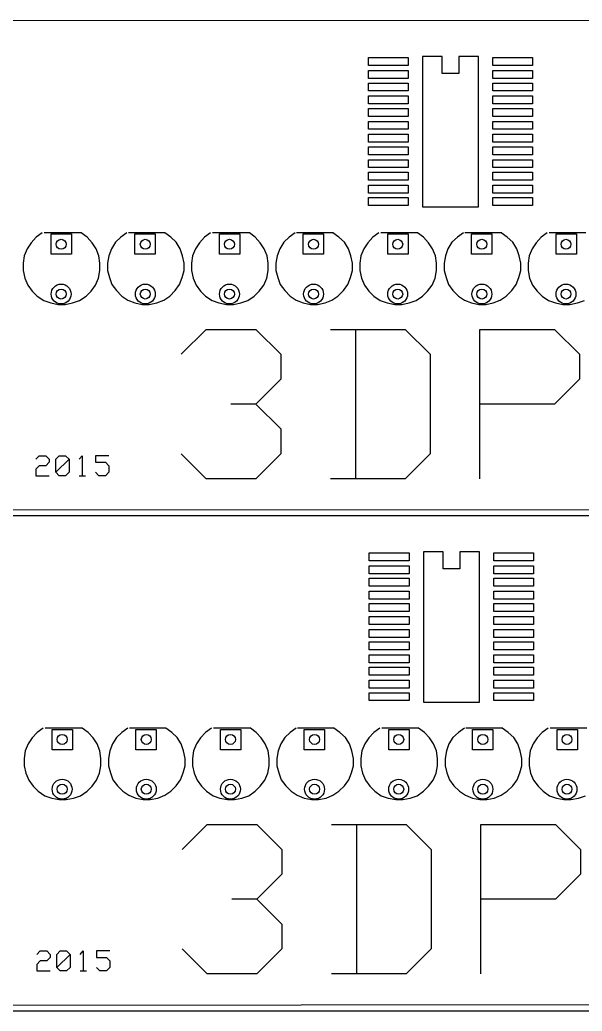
# Model space of a CAD drawing. Extents: x 0 to 7, y 0 to 3.
# Drawn here: x 4.791 to 5.921, y 0 to 1.992 of the extents above; entities that cross this region are included whole.
import ezdxf

# ---------------------------------------------------------------- set-up
doc = ezdxf.new("R2010")
doc.units = 0
doc.layers.get('0').update_dxf_attribs({"linetype": 'CONTINUOUS'})

msp = doc.modelspace()

# ---------------------------------------------------------------- linework, layer by layer
at = {"color": 7}
for p, q in [((6.994, 1.99), (0.003, 1.992)), ((5.491, 1.916), (5.571, 1.916)), ((5.491, 1.9), (5.491, 1.916)), ((5.571, 1.916), (5.571, 1.9)), ((5.639, 1.918), (5.6, 1.918)), ((5.6, 1.918), (5.6, 1.616)), ((5.639, 1.884), (5.639, 1.918)), ((5.712, 1.918), (5.673, 1.918)), ((5.673, 1.918), (5.673, 1.884)), ((5.712, 1.616), (5.712, 1.918)), ((5.741, 1.916), (5.821, 1.916)), ((5.741, 1.9), (5.741, 1.916)), ((5.821, 1.916), (5.821, 1.9)), ((5.571, 1.9), (5.491, 1.9)), ((5.821, 1.9), (5.741, 1.9)), ((5.491, 1.89), (5.571, 1.89)), ((5.491, 1.874), (5.491, 1.89)), ((5.571, 1.874), (5.491, 1.874)), ((5.571, 1.89), (5.571, 1.874)), ((5.673, 1.884), (5.639, 1.884)), ((5.741, 1.89), (5.821, 1.89)), ((5.741, 1.874), (5.741, 1.89)), ((5.821, 1.874), (5.741, 1.874)), ((5.821, 1.89), (5.821, 1.874)), ((5.491, 1.865), (5.571, 1.865)), ((5.491, 1.849), (5.491, 1.865)), ((5.571, 1.865), (5.571, 1.849)), ((5.741, 1.865), (5.821, 1.865)), ((5.741, 1.849), (5.741, 1.865)), ((5.821, 1.865), (5.821, 1.849)), ((5.571, 1.849), (5.491, 1.849)), ((5.491, 1.839), (5.571, 1.839)), ((5.491, 1.823), (5.491, 1.839)), ((5.571, 1.839), (5.571, 1.823)), ((5.821, 1.849), (5.741, 1.849)), ((5.741, 1.839), (5.821, 1.839)), ((5.741, 1.823), (5.741, 1.839)), ((5.821, 1.839), (5.821, 1.823)), ((5.571, 1.823), (5.491, 1.823)), ((5.491, 1.814), (5.571, 1.814)), ((5.491, 1.798), (5.491, 1.814)), ((5.571, 1.814), (5.571, 1.798)), ((5.821, 1.823), (5.741, 1.823)), ((5.741, 1.814), (5.821, 1.814)), ((5.741, 1.798), (5.741, 1.814)), ((5.821, 1.814), (5.821, 1.798)), ((5.571, 1.798), (5.491, 1.798)), ((5.821, 1.798), (5.741, 1.798)), ((5.491, 1.788), (5.571, 1.788)), ((5.491, 1.772), (5.491, 1.788)), ((5.571, 1.788), (5.571, 1.772)), ((5.741, 1.788), (5.821, 1.788)), ((5.741, 1.772), (5.741, 1.788)), ((5.821, 1.788), (5.821, 1.772)), ((5.571, 1.772), (5.491, 1.772)), ((5.491, 1.762), (5.571, 1.762)), ((5.491, 1.746), (5.491, 1.762)), ((5.571, 1.762), (5.571, 1.746)), ((5.821, 1.772), (5.741, 1.772)), ((5.741, 1.762), (5.821, 1.762)), ((5.741, 1.746), (5.741, 1.762)), ((5.821, 1.762), (5.821, 1.746)), ((5.571, 1.746), (5.491, 1.746)), ((5.491, 1.737), (5.571, 1.737)), ((5.491, 1.721), (5.491, 1.737)), ((5.571, 1.737), (5.571, 1.721)), ((5.821, 1.746), (5.741, 1.746)), ((5.741, 1.737), (5.821, 1.737)), ((5.741, 1.721), (5.741, 1.737)), ((5.821, 1.737), (5.821, 1.721)), ((5.571, 1.721), (5.491, 1.721)), ((5.821, 1.721), (5.741, 1.721)), ((5.491, 1.711), (5.571, 1.711)), ((5.491, 1.695), (5.491, 1.711)), ((5.571, 1.695), (5.491, 1.695)), ((5.571, 1.711), (5.571, 1.695)), ((5.741, 1.711), (5.821, 1.711)), ((5.741, 1.695), (5.741, 1.711)), ((5.821, 1.695), (5.741, 1.695)), ((5.821, 1.711), (5.821, 1.695)), ((5.491, 1.686), (5.571, 1.686)), ((5.491, 1.67), (5.491, 1.686)), ((5.571, 1.686), (5.571, 1.67)), ((5.741, 1.686), (5.821, 1.686)), ((5.741, 1.67), (5.741, 1.686)), ((5.821, 1.686), (5.821, 1.67)), ((5.571, 1.67), (5.491, 1.67)), ((5.491, 1.66), (5.571, 1.66)), ((5.491, 1.644), (5.491, 1.66)), ((5.571, 1.66), (5.571, 1.644)), ((5.821, 1.67), (5.741, 1.67)), ((5.741, 1.66), (5.821, 1.66)), ((5.741, 1.644), (5.741, 1.66)), ((5.821, 1.66), (5.821, 1.644)), ((5.571, 1.644), (5.491, 1.644)), ((5.491, 1.635), (5.571, 1.635)), ((5.491, 1.619), (5.491, 1.635)), ((5.571, 1.635), (5.571, 1.619)), ((5.821, 1.644), (5.741, 1.644)), ((5.741, 1.635), (5.821, 1.635)), ((5.741, 1.619), (5.741, 1.635)), ((5.821, 1.635), (5.821, 1.619)), ((5.571, 1.619), (5.491, 1.619)), ((5.6, 1.616), (5.712, 1.616)), ((5.821, 1.619), (5.741, 1.619)), ((4.824, 1.555), (4.814, 1.544)), ((4.836, 1.564), (4.824, 1.555)), ((4.914, 1.564), (4.84, 1.564)), ((4.854, 1.562), (4.895, 1.562)), ((4.854, 1.521), (4.854, 1.562)), ((4.895, 1.562), (4.895, 1.521)), ((4.926, 1.555), (4.914, 1.564)), ((4.936, 1.544), (4.926, 1.555)), ((4.994, 1.555), (4.983, 1.545)), ((5.006, 1.564), (4.994, 1.555)), ((5.083, 1.564), (5.009, 1.564)), ((5.022, 1.562), (5.063, 1.562)), ((5.022, 1.521), (5.022, 1.562)), ((5.063, 1.562), (5.063, 1.521)), ((5.094, 1.555), (5.082, 1.564)), ((5.105, 1.545), (5.094, 1.555)), ((5.162, 1.555), (5.152, 1.544)), ((5.174, 1.564), (5.162, 1.555)), ((5.252, 1.564), (5.178, 1.564)), ((5.192, 1.562), (5.233, 1.562)), ((5.192, 1.521), (5.192, 1.562)), ((5.233, 1.562), (5.233, 1.521)), ((5.264, 1.555), (5.252, 1.564)), ((5.274, 1.544), (5.264, 1.555)), ((5.332, 1.555), (5.321, 1.545)), ((5.344, 1.564), (5.332, 1.555)), ((5.421, 1.564), (5.347, 1.564)), ((5.36, 1.562), (5.401, 1.562)), ((5.36, 1.521), (5.36, 1.562)), ((5.401, 1.562), (5.401, 1.521)), ((5.432, 1.555), (5.42, 1.564)), ((5.443, 1.545), (5.432, 1.555)), ((5.5, 1.555), (5.49, 1.544)), ((5.512, 1.564), (5.5, 1.555)), ((5.59, 1.564), (5.516, 1.564)), ((5.53, 1.562), (5.571, 1.562)), ((5.53, 1.521), (5.53, 1.562)), ((5.571, 1.562), (5.571, 1.521)), ((5.602, 1.555), (5.59, 1.564)), ((5.612, 1.544), (5.602, 1.555)), ((5.67, 1.555), (5.659, 1.545)), ((5.682, 1.564), (5.67, 1.555)), ((5.759, 1.564), (5.685, 1.564)), ((5.698, 1.562), (5.739, 1.562)), ((5.698, 1.521), (5.698, 1.562)), ((5.739, 1.562), (5.739, 1.521)), ((5.77, 1.555), (5.758, 1.564)), ((5.781, 1.545), (5.77, 1.555)), ((5.838, 1.555), (5.828, 1.544)), ((5.85, 1.564), (5.838, 1.555)), ((5.928, 1.564), (5.854, 1.564)), ((5.868, 1.562), (5.909, 1.562)), ((5.868, 1.521), (5.868, 1.562)), ((5.909, 1.562), (5.909, 1.521)), ((4.814, 1.544), (4.806, 1.532)), ((4.944, 1.532), (4.936, 1.544)), ((4.983, 1.545), (4.975, 1.532)), ((5.113, 1.532), (5.105, 1.545)), ((5.152, 1.544), (5.144, 1.532)), ((5.282, 1.532), (5.274, 1.544)), ((5.321, 1.545), (5.313, 1.532)), ((5.451, 1.532), (5.443, 1.545)), ((5.49, 1.544), (5.482, 1.532)), ((5.62, 1.532), (5.612, 1.544)), ((5.659, 1.545), (5.651, 1.532)), ((5.789, 1.532), (5.781, 1.545)), ((5.828, 1.544), (5.82, 1.532)), ((4.8, 1.518), (4.798, 1.503)), ((4.806, 1.532), (4.8, 1.518)), ((4.895, 1.521), (4.854, 1.521)), ((4.95, 1.518), (4.944, 1.532)), ((4.952, 1.503), (4.95, 1.518)), ((4.97, 1.518), (4.967, 1.503)), ((4.975, 1.532), (4.97, 1.518)), ((5.063, 1.521), (5.022, 1.521)), ((5.118, 1.518), (5.113, 1.532)), ((5.121, 1.503), (5.118, 1.518)), ((5.138, 1.518), (5.136, 1.503)), ((5.144, 1.532), (5.138, 1.518)), ((5.233, 1.521), (5.192, 1.521)), ((5.288, 1.518), (5.282, 1.532)), ((5.29, 1.503), (5.288, 1.518)), ((5.308, 1.518), (5.305, 1.503)), ((5.313, 1.532), (5.308, 1.518)), ((5.401, 1.521), (5.36, 1.521)), ((5.456, 1.518), (5.451, 1.532)), ((5.459, 1.503), (5.456, 1.518)), ((5.476, 1.518), (5.474, 1.503)), ((5.482, 1.532), (5.476, 1.518)), ((5.571, 1.521), (5.53, 1.521)), ((5.626, 1.518), (5.62, 1.532)), ((5.628, 1.503), (5.626, 1.518)), ((5.646, 1.518), (5.643, 1.503)), ((5.651, 1.532), (5.646, 1.518)), ((5.739, 1.521), (5.698, 1.521)), ((5.794, 1.518), (5.789, 1.532)), ((5.797, 1.503), (5.794, 1.518)), ((5.814, 1.518), (5.812, 1.503)), ((5.82, 1.532), (5.814, 1.518)), ((5.909, 1.521), (5.868, 1.521)), ((4.798, 1.503), (4.798, 1.488)), ((4.952, 1.488), (4.952, 1.503)), ((4.967, 1.503), (4.967, 1.488)), ((5.121, 1.488), (5.121, 1.503)), ((5.136, 1.503), (5.136, 1.488)), ((5.29, 1.488), (5.29, 1.503)), ((5.305, 1.503), (5.305, 1.488)), ((5.459, 1.488), (5.459, 1.503)), ((5.474, 1.503), (5.474, 1.488)), ((5.628, 1.488), (5.628, 1.503)), ((5.643, 1.503), (5.643, 1.488)), ((5.797, 1.488), (5.797, 1.503)), ((5.812, 1.503), (5.812, 1.488)), ((4.798, 1.488), (4.801, 1.473)), ((4.949, 1.473), (4.952, 1.488)), ((4.967, 1.488), (4.971, 1.474)), ((5.117, 1.474), (5.121, 1.488)), ((5.136, 1.488), (5.139, 1.473)), ((5.287, 1.473), (5.29, 1.488)), ((5.305, 1.488), (5.309, 1.474)), ((5.455, 1.474), (5.459, 1.488)), ((5.474, 1.488), (5.477, 1.473)), ((5.625, 1.473), (5.628, 1.488)), ((5.643, 1.488), (5.647, 1.474)), ((5.793, 1.474), (5.797, 1.488)), ((5.812, 1.488), (5.815, 1.473)), ((4.801, 1.473), (4.807, 1.459)), ((4.807, 1.459), (4.816, 1.447)), ((4.934, 1.447), (4.943, 1.459)), ((4.943, 1.459), (4.949, 1.473)), ((4.971, 1.474), (4.976, 1.46)), ((4.976, 1.46), (4.985, 1.448)), ((5.103, 1.448), (5.112, 1.46)), ((5.112, 1.46), (5.117, 1.474)), ((5.139, 1.473), (5.145, 1.459)), ((5.145, 1.459), (5.154, 1.447)), ((5.272, 1.447), (5.281, 1.459)), ((5.281, 1.459), (5.287, 1.473)), ((5.309, 1.474), (5.314, 1.46)), ((5.314, 1.46), (5.323, 1.448)), ((5.441, 1.448), (5.45, 1.46)), ((5.45, 1.46), (5.455, 1.474)), ((5.477, 1.473), (5.483, 1.459)), ((5.483, 1.459), (5.492, 1.447)), ((5.61, 1.447), (5.619, 1.459)), ((5.619, 1.459), (5.625, 1.473)), ((5.647, 1.474), (5.652, 1.46)), ((5.652, 1.46), (5.661, 1.448)), ((5.779, 1.448), (5.788, 1.46)), ((5.788, 1.46), (5.793, 1.474)), ((5.815, 1.473), (5.821, 1.459)), ((5.821, 1.459), (5.83, 1.447)), ((4.816, 1.447), (4.826, 1.437)), ((4.826, 1.437), (4.839, 1.428)), ((4.911, 1.428), (4.924, 1.437)), ((4.924, 1.437), (4.934, 1.447)), ((4.985, 1.448), (4.996, 1.437)), ((4.996, 1.437), (5.008, 1.429)), ((5.08, 1.429), (5.092, 1.437)), ((5.092, 1.437), (5.103, 1.448)), ((5.154, 1.447), (5.164, 1.437)), ((5.164, 1.437), (5.177, 1.428)), ((5.249, 1.428), (5.262, 1.437)), ((5.262, 1.437), (5.272, 1.447)), ((5.323, 1.448), (5.334, 1.437)), ((5.334, 1.437), (5.346, 1.429)), ((5.418, 1.429), (5.43, 1.437)), ((5.43, 1.437), (5.441, 1.448)), ((5.492, 1.447), (5.502, 1.437)), ((5.502, 1.437), (5.515, 1.428)), ((5.587, 1.428), (5.6, 1.437)), ((5.6, 1.437), (5.61, 1.447)), ((5.661, 1.448), (5.672, 1.437)), ((5.672, 1.437), (5.684, 1.429)), ((5.756, 1.429), (5.768, 1.437)), ((5.768, 1.437), (5.779, 1.448)), ((5.83, 1.447), (5.84, 1.437)), ((5.84, 1.437), (5.853, 1.428)), ((4.839, 1.428), (4.853, 1.423)), ((4.853, 1.423), (4.868, 1.42)), ((4.868, 1.42), (4.882, 1.42)), ((4.882, 1.42), (4.897, 1.423)), ((4.897, 1.423), (4.911, 1.428)), ((5.008, 1.429), (5.022, 1.423)), ((5.022, 1.423), (5.037, 1.42)), ((5.037, 1.42), (5.051, 1.42)), ((5.051, 1.42), (5.066, 1.423)), ((5.066, 1.423), (5.08, 1.429)), ((5.177, 1.428), (5.191, 1.423)), ((5.191, 1.423), (5.206, 1.42)), ((5.206, 1.42), (5.22, 1.42)), ((5.22, 1.42), (5.235, 1.423)), ((5.235, 1.423), (5.249, 1.428)), ((5.346, 1.429), (5.36, 1.423)), ((5.36, 1.423), (5.375, 1.42)), ((5.375, 1.42), (5.389, 1.42)), ((5.389, 1.42), (5.404, 1.423)), ((5.404, 1.423), (5.418, 1.429)), ((5.515, 1.428), (5.529, 1.423)), ((5.529, 1.423), (5.544, 1.42)), ((5.544, 1.42), (5.558, 1.42)), ((5.558, 1.42), (5.573, 1.423)), ((5.573, 1.423), (5.587, 1.428)), ((5.684, 1.429), (5.698, 1.423)), ((5.698, 1.423), (5.713, 1.42)), ((5.713, 1.42), (5.727, 1.42)), ((5.727, 1.42), (5.742, 1.423)), ((5.742, 1.423), (5.756, 1.429)), ((5.853, 1.428), (5.867, 1.423)), ((5.867, 1.423), (5.882, 1.42)), ((5.882, 1.42), (5.896, 1.42)), ((5.896, 1.42), (5.911, 1.423)), ((5.911, 1.423), (5.925, 1.428)), ((5.115, 1.32), (5.165, 1.37)), ((5.165, 1.37), (5.265, 1.37)), ((5.265, 1.37), (5.315, 1.32)), ((5.415, 1.37), (5.565, 1.37)), ((5.465, 1.37), (5.465, 1.07)), ((5.565, 1.37), (5.615, 1.32)), ((5.715, 1.07), (5.715, 1.37)), ((5.715, 1.37), (5.865, 1.37)), ((5.865, 1.37), (5.915, 1.32)), ((5.315, 1.32), (5.315, 1.27)), ((5.615, 1.32), (5.615, 1.12)), ((5.915, 1.32), (5.915, 1.27)), ((5.315, 1.27), (5.265, 1.22)), ((5.915, 1.27), (5.865, 1.22)), ((5.265, 1.22), (5.215, 1.22)), ((5.265, 1.22), (5.315, 1.17)), ((5.865, 1.22), (5.715, 1.22)), ((5.315, 1.17), (5.315, 1.12)), ((4.823, 1.109), (4.83, 1.116)), ((4.83, 1.116), (4.843, 1.116)), ((4.843, 1.116), (4.85, 1.109)), ((4.863, 1.109), (4.87, 1.116)), ((4.87, 1.116), (4.883, 1.116)), ((4.883, 1.116), (4.89, 1.109)), ((4.91, 1.109), (4.916, 1.116)), ((4.916, 1.116), (4.916, 1.076)), ((4.97, 1.116), (4.943, 1.116)), ((4.943, 1.116), (4.943, 1.103)), ((5.165, 1.07), (5.115, 1.12)), ((5.315, 1.12), (5.265, 1.07)), ((5.615, 1.12), (5.565, 1.07)), ((4.83, 1.096), (4.823, 1.089)), ((4.843, 1.096), (4.83, 1.096)), ((4.85, 1.103), (4.843, 1.096)), ((4.85, 1.109), (4.85, 1.103)), ((4.863, 1.083), (4.863, 1.109)), ((4.863, 1.083), (4.89, 1.109)), ((4.89, 1.109), (4.89, 1.083)), ((4.943, 1.103), (4.963, 1.103)), ((4.963, 1.103), (4.97, 1.096)), ((4.97, 1.096), (4.97, 1.083)), ((4.823, 1.089), (4.823, 1.076)), ((4.823, 1.076), (4.85, 1.076)), ((4.87, 1.076), (4.863, 1.083)), ((4.883, 1.076), (4.87, 1.076)), ((4.89, 1.083), (4.883, 1.076)), ((4.91, 1.076), (4.923, 1.076)), ((4.95, 1.076), (4.943, 1.083)), ((4.963, 1.076), (4.95, 1.076)), ((4.97, 1.083), (4.963, 1.076)), ((5.265, 1.07), (5.165, 1.07)), ((5.565, 1.07), (5.415, 1.07)), ((0.004, 1.004), (6.994, 1.009)), ((6.996, 0.995), (0.005, 0.997)), ((5.493, 0.921), (5.573, 0.921)), ((5.493, 0.905), (5.493, 0.921)), ((5.573, 0.921), (5.573, 0.905)), ((5.641, 0.923), (5.602, 0.923)), ((5.602, 0.923), (5.602, 0.621)), ((5.641, 0.889), (5.641, 0.923)), ((5.714, 0.923), (5.675, 0.923)), ((5.675, 0.923), (5.675, 0.889)), ((5.714, 0.621), (5.714, 0.923)), ((5.743, 0.921), (5.823, 0.921)), ((5.743, 0.905), (5.743, 0.921)), ((5.823, 0.921), (5.823, 0.905)), ((5.573, 0.905), (5.493, 0.905)), ((5.823, 0.905), (5.743, 0.905)), ((5.493, 0.895), (5.573, 0.895)), ((5.493, 0.879), (5.493, 0.895)), ((5.573, 0.879), (5.493, 0.879)), ((5.573, 0.895), (5.573, 0.879)), ((5.675, 0.889), (5.641, 0.889)), ((5.743, 0.895), (5.823, 0.895)), ((5.743, 0.879), (5.743, 0.895)), ((5.823, 0.879), (5.743, 0.879)), ((5.823, 0.895), (5.823, 0.879)), ((5.493, 0.87), (5.573, 0.87)), ((5.493, 0.854), (5.493, 0.87)), ((5.573, 0.87), (5.573, 0.854)), ((5.743, 0.87), (5.823, 0.87)), ((5.743, 0.854), (5.743, 0.87)), ((5.823, 0.87), (5.823, 0.854)), ((5.573, 0.854), (5.493, 0.854)), ((5.493, 0.844), (5.573, 0.844)), ((5.493, 0.828), (5.493, 0.844)), ((5.573, 0.844), (5.573, 0.828)), ((5.823, 0.854), (5.743, 0.854)), ((5.743, 0.844), (5.823, 0.844)), ((5.743, 0.828), (5.743, 0.844)), ((5.823, 0.844), (5.823, 0.828)), ((5.573, 0.828), (5.493, 0.828)), ((5.493, 0.819), (5.573, 0.819)), ((5.493, 0.803), (5.493, 0.819)), ((5.573, 0.819), (5.573, 0.803)), ((5.823, 0.828), (5.743, 0.828)), ((5.743, 0.819), (5.823, 0.819)), ((5.743, 0.803), (5.743, 0.819)), ((5.823, 0.819), (5.823, 0.803)), ((5.573, 0.803), (5.493, 0.803)), ((5.823, 0.803), (5.743, 0.803)), ((5.493, 0.793), (5.573, 0.793)), ((5.493, 0.777), (5.493, 0.793)), ((5.573, 0.777), (5.493, 0.777)), ((5.573, 0.793), (5.573, 0.777)), ((5.743, 0.793), (5.823, 0.793)), ((5.743, 0.777), (5.743, 0.793)), ((5.823, 0.777), (5.743, 0.777)), ((5.823, 0.793), (5.823, 0.777)), ((5.493, 0.767), (5.573, 0.767)), ((5.493, 0.751), (5.493, 0.767)), ((5.573, 0.767), (5.573, 0.751)), ((5.743, 0.767), (5.823, 0.767)), ((5.743, 0.751), (5.743, 0.767)), ((5.823, 0.767), (5.823, 0.751)), ((5.573, 0.751), (5.493, 0.751)), ((5.493, 0.742), (5.573, 0.742)), ((5.493, 0.726), (5.493, 0.742)), ((5.573, 0.742), (5.573, 0.726)), ((5.823, 0.751), (5.743, 0.751)), ((5.743, 0.742), (5.823, 0.742)), ((5.743, 0.726), (5.743, 0.742)), ((5.823, 0.742), (5.823, 0.726)), ((5.573, 0.726), (5.493, 0.726)), ((5.823, 0.726), (5.743, 0.726)), ((5.493, 0.716), (5.573, 0.716)), ((5.493, 0.7), (5.493, 0.716)), ((5.573, 0.7), (5.493, 0.7)), ((5.573, 0.716), (5.573, 0.7)), ((5.743, 0.716), (5.823, 0.716)), ((5.743, 0.7), (5.743, 0.716)), ((5.823, 0.7), (5.743, 0.7)), ((5.823, 0.716), (5.823, 0.7)), ((5.493, 0.691), (5.573, 0.691)), ((5.493, 0.675), (5.493, 0.691)), ((5.573, 0.691), (5.573, 0.675)), ((5.743, 0.691), (5.823, 0.691)), ((5.743, 0.675), (5.743, 0.691)), ((5.823, 0.691), (5.823, 0.675)), ((5.573, 0.675), (5.493, 0.675)), ((5.493, 0.665), (5.573, 0.665)), ((5.493, 0.649), (5.493, 0.665)), ((5.573, 0.665), (5.573, 0.649)), ((5.823, 0.675), (5.743, 0.675)), ((5.743, 0.665), (5.823, 0.665)), ((5.743, 0.649), (5.743, 0.665)), ((5.823, 0.665), (5.823, 0.649)), ((5.573, 0.649), (5.493, 0.649)), ((5.493, 0.64), (5.573, 0.64)), ((5.493, 0.624), (5.493, 0.64)), ((5.573, 0.64), (5.573, 0.624)), ((5.823, 0.649), (5.743, 0.649)), ((5.743, 0.64), (5.823, 0.64)), ((5.743, 0.624), (5.743, 0.64)), ((5.823, 0.64), (5.823, 0.624)), ((5.573, 0.624), (5.493, 0.624)), ((5.602, 0.621), (5.714, 0.621)), ((5.823, 0.624), (5.743, 0.624)), ((4.826, 0.56), (4.816, 0.549)), ((4.838, 0.569), (4.826, 0.56)), ((4.916, 0.569), (4.842, 0.569)), ((4.856, 0.566), (4.897, 0.566)), ((4.856, 0.525), (4.856, 0.566)), ((4.897, 0.566), (4.897, 0.525)), ((4.928, 0.56), (4.916, 0.569)), ((4.938, 0.549), (4.928, 0.56)), ((4.996, 0.56), (4.985, 0.55)), ((5.008, 0.569), (4.996, 0.56)), ((5.085, 0.569), (5.011, 0.569)), ((5.024, 0.566), (5.065, 0.566)), ((5.024, 0.525), (5.024, 0.566)), ((5.065, 0.566), (5.065, 0.525)), ((5.096, 0.56), (5.084, 0.569)), ((5.107, 0.55), (5.096, 0.56)), ((5.164, 0.56), (5.154, 0.549)), ((5.176, 0.569), (5.164, 0.56)), ((5.254, 0.569), (5.18, 0.569)), ((5.194, 0.566), (5.235, 0.566)), ((5.194, 0.525), (5.194, 0.566)), ((5.235, 0.566), (5.235, 0.525)), ((5.266, 0.56), (5.254, 0.569)), ((5.276, 0.549), (5.266, 0.56)), ((5.334, 0.56), (5.323, 0.55)), ((5.346, 0.569), (5.334, 0.56)), ((5.423, 0.569), (5.349, 0.569)), ((5.362, 0.566), (5.403, 0.566)), ((5.362, 0.525), (5.362, 0.566)), ((5.403, 0.566), (5.403, 0.525)), ((5.434, 0.56), (5.422, 0.569)), ((5.445, 0.55), (5.434, 0.56)), ((5.502, 0.56), (5.492, 0.549)), ((5.514, 0.569), (5.502, 0.56)), ((5.592, 0.569), (5.518, 0.569)), ((5.532, 0.566), (5.573, 0.566)), ((5.532, 0.525), (5.532, 0.566)), ((5.573, 0.566), (5.573, 0.525)), ((5.604, 0.56), (5.592, 0.569)), ((5.614, 0.549), (5.604, 0.56)), ((5.672, 0.56), (5.661, 0.55)), ((5.684, 0.569), (5.672, 0.56)), ((5.761, 0.569), (5.687, 0.569)), ((5.7, 0.566), (5.741, 0.566)), ((5.7, 0.525), (5.7, 0.566)), ((5.741, 0.566), (5.741, 0.525)), ((5.772, 0.56), (5.76, 0.569)), ((5.783, 0.55), (5.772, 0.56)), ((5.84, 0.56), (5.83, 0.549)), ((5.852, 0.569), (5.84, 0.56)), ((5.93, 0.569), (5.856, 0.569)), ((5.87, 0.566), (5.911, 0.566)), ((5.87, 0.525), (5.87, 0.566)), ((5.911, 0.566), (5.911, 0.525)), ((4.816, 0.549), (4.808, 0.537)), ((4.946, 0.537), (4.938, 0.549)), ((4.985, 0.55), (4.977, 0.537)), ((5.115, 0.537), (5.107, 0.55)), ((5.154, 0.549), (5.146, 0.537)), ((5.284, 0.537), (5.276, 0.549)), ((5.323, 0.55), (5.315, 0.537)), ((5.453, 0.537), (5.445, 0.55)), ((5.492, 0.549), (5.484, 0.537)), ((5.622, 0.537), (5.614, 0.549)), ((5.661, 0.55), (5.653, 0.537)), ((5.791, 0.537), (5.783, 0.55)), ((5.83, 0.549), (5.822, 0.537)), ((4.802, 0.523), (4.8, 0.508)), ((4.808, 0.537), (4.802, 0.523)), ((4.897, 0.525), (4.856, 0.525)), ((4.952, 0.523), (4.946, 0.537)), ((4.954, 0.508), (4.952, 0.523)), ((4.972, 0.523), (4.969, 0.508)), ((4.977, 0.537), (4.972, 0.523)), ((5.065, 0.525), (5.024, 0.525)), ((5.12, 0.523), (5.115, 0.537)), ((5.123, 0.508), (5.12, 0.523)), ((5.14, 0.523), (5.138, 0.508)), ((5.146, 0.537), (5.14, 0.523)), ((5.235, 0.525), (5.194, 0.525)), ((5.29, 0.523), (5.284, 0.537)), ((5.292, 0.508), (5.29, 0.523)), ((5.31, 0.523), (5.307, 0.508)), ((5.315, 0.537), (5.31, 0.523)), ((5.403, 0.525), (5.362, 0.525)), ((5.458, 0.523), (5.453, 0.537)), ((5.461, 0.508), (5.458, 0.523)), ((5.478, 0.523), (5.476, 0.508)), ((5.484, 0.537), (5.478, 0.523)), ((5.573, 0.525), (5.532, 0.525)), ((5.628, 0.523), (5.622, 0.537)), ((5.63, 0.508), (5.628, 0.523)), ((5.648, 0.523), (5.645, 0.508)), ((5.653, 0.537), (5.648, 0.523)), ((5.741, 0.525), (5.7, 0.525)), ((5.796, 0.523), (5.791, 0.537)), ((5.799, 0.508), (5.796, 0.523)), ((5.816, 0.523), (5.814, 0.508)), ((5.822, 0.537), (5.816, 0.523)), ((5.911, 0.525), (5.87, 0.525)), ((4.8, 0.508), (4.8, 0.493)), ((4.954, 0.493), (4.954, 0.508)), ((4.969, 0.508), (4.969, 0.493)), ((5.123, 0.493), (5.123, 0.508)), ((5.138, 0.508), (5.138, 0.493)), ((5.292, 0.493), (5.292, 0.508)), ((5.307, 0.508), (5.307, 0.493)), ((5.461, 0.493), (5.461, 0.508)), ((5.476, 0.508), (5.476, 0.493)), ((5.63, 0.493), (5.63, 0.508)), ((5.645, 0.508), (5.645, 0.493)), ((5.799, 0.493), (5.799, 0.508)), ((5.814, 0.508), (5.814, 0.493)), ((4.8, 0.493), (4.803, 0.478)), ((4.951, 0.478), (4.954, 0.493)), ((4.969, 0.493), (4.973, 0.479)), ((4.973, 0.479), (4.978, 0.465)), ((5.114, 0.465), (5.119, 0.479)), ((5.119, 0.479), (5.123, 0.493)), ((5.138, 0.493), (5.141, 0.478)), ((5.289, 0.478), (5.292, 0.493)), ((5.307, 0.493), (5.311, 0.479)), ((5.311, 0.479), (5.316, 0.465)), ((5.452, 0.465), (5.457, 0.479)), ((5.457, 0.479), (5.461, 0.493)), ((5.476, 0.493), (5.479, 0.478)), ((5.627, 0.478), (5.63, 0.493)), ((5.645, 0.493), (5.649, 0.479)), ((5.649, 0.479), (5.654, 0.465)), ((5.79, 0.465), (5.795, 0.479)), ((5.795, 0.479), (5.799, 0.493)), ((5.814, 0.493), (5.817, 0.478)), ((4.803, 0.478), (4.809, 0.464)), ((4.809, 0.464), (4.818, 0.452)), ((4.936, 0.452), (4.945, 0.464)), ((4.945, 0.464), (4.951, 0.478)), ((4.978, 0.465), (4.987, 0.453)), ((5.105, 0.453), (5.114, 0.465)), ((5.141, 0.478), (5.147, 0.464)), ((5.147, 0.464), (5.156, 0.452)), ((5.274, 0.452), (5.283, 0.464)), ((5.283, 0.464), (5.289, 0.478)), ((5.316, 0.465), (5.325, 0.453)), ((5.443, 0.453), (5.452, 0.465)), ((5.479, 0.478), (5.485, 0.464)), ((5.485, 0.464), (5.494, 0.452)), ((5.612, 0.452), (5.621, 0.464)), ((5.621, 0.464), (5.627, 0.478)), ((5.654, 0.465), (5.663, 0.453)), ((5.781, 0.453), (5.79, 0.465)), ((5.817, 0.478), (5.823, 0.464)), ((5.823, 0.464), (5.832, 0.452)), ((4.818, 0.452), (4.828, 0.442)), ((4.828, 0.442), (4.841, 0.433)), ((4.913, 0.433), (4.926, 0.442)), ((4.926, 0.442), (4.936, 0.452)), ((4.987, 0.453), (4.998, 0.442)), ((4.998, 0.442), (5.01, 0.434)), ((5.082, 0.434), (5.094, 0.442)), ((5.094, 0.442), (5.105, 0.453)), ((5.156, 0.452), (5.166, 0.442)), ((5.166, 0.442), (5.179, 0.433)), ((5.251, 0.433), (5.264, 0.442)), ((5.264, 0.442), (5.274, 0.452)), ((5.325, 0.453), (5.336, 0.442)), ((5.336, 0.442), (5.348, 0.434)), ((5.42, 0.434), (5.432, 0.442)), ((5.432, 0.442), (5.443, 0.453)), ((5.494, 0.452), (5.504, 0.442)), ((5.504, 0.442), (5.517, 0.433)), ((5.589, 0.433), (5.602, 0.442)), ((5.602, 0.442), (5.612, 0.452)), ((5.663, 0.453), (5.674, 0.442)), ((5.674, 0.442), (5.686, 0.434)), ((5.758, 0.434), (5.77, 0.442)), ((5.77, 0.442), (5.781, 0.453)), ((5.832, 0.452), (5.842, 0.442)), ((5.842, 0.442), (5.855, 0.433)), ((4.841, 0.433), (4.855, 0.428)), ((4.855, 0.428), (4.87, 0.425)), ((4.87, 0.425), (4.884, 0.425)), ((4.884, 0.425), (4.899, 0.428)), ((4.899, 0.428), (4.913, 0.433)), ((5.01, 0.434), (5.024, 0.428)), ((5.024, 0.428), (5.039, 0.425)), ((5.039, 0.425), (5.053, 0.425)), ((5.053, 0.425), (5.068, 0.428)), ((5.068, 0.428), (5.082, 0.434)), ((5.179, 0.433), (5.193, 0.428)), ((5.193, 0.428), (5.208, 0.425)), ((5.208, 0.425), (5.222, 0.425)), ((5.222, 0.425), (5.237, 0.428)), ((5.237, 0.428), (5.251, 0.433)), ((5.348, 0.434), (5.362, 0.428)), ((5.362, 0.428), (5.377, 0.425)), ((5.377, 0.425), (5.391, 0.425)), ((5.391, 0.425), (5.406, 0.428)), ((5.406, 0.428), (5.42, 0.434)), ((5.517, 0.433), (5.531, 0.428)), ((5.531, 0.428), (5.546, 0.425)), ((5.546, 0.425), (5.56, 0.425)), ((5.56, 0.425), (5.575, 0.428)), ((5.575, 0.428), (5.589, 0.433)), ((5.686, 0.434), (5.7, 0.428)), ((5.7, 0.428), (5.715, 0.425)), ((5.715, 0.425), (5.729, 0.425)), ((5.729, 0.425), (5.744, 0.428)), ((5.744, 0.428), (5.758, 0.434)), ((5.855, 0.433), (5.869, 0.428)), ((5.869, 0.428), (5.884, 0.425)), ((5.884, 0.425), (5.898, 0.425)), ((5.898, 0.425), (5.913, 0.428)), ((5.913, 0.428), (5.927, 0.433)), ((5.117, 0.325), (5.167, 0.375)), ((5.167, 0.375), (5.267, 0.375)), ((5.267, 0.375), (5.317, 0.325)), ((5.417, 0.375), (5.567, 0.375)), ((5.467, 0.375), (5.467, 0.075)), ((5.567, 0.375), (5.617, 0.325)), ((5.717, 0.075), (5.717, 0.375)), ((5.717, 0.375), (5.867, 0.375)), ((5.867, 0.375), (5.917, 0.325)), ((5.317, 0.325), (5.317, 0.275)), ((5.617, 0.325), (5.617, 0.125)), ((5.917, 0.325), (5.917, 0.275)), ((5.317, 0.275), (5.267, 0.225)), ((5.917, 0.275), (5.867, 0.225)), ((5.267, 0.225), (5.217, 0.225)), ((5.267, 0.225), (5.317, 0.175)), ((5.867, 0.225), (5.717, 0.225)), ((5.317, 0.175), (5.317, 0.125)), ((4.825, 0.114), (4.832, 0.121)), ((4.832, 0.121), (4.845, 0.121)), ((4.845, 0.121), (4.852, 0.114)), ((4.865, 0.114), (4.872, 0.121)), ((4.872, 0.121), (4.885, 0.121)), ((4.885, 0.121), (4.892, 0.114)), ((4.912, 0.114), (4.918, 0.121)), ((4.918, 0.121), (4.918, 0.081)), ((4.972, 0.121), (4.945, 0.121)), ((4.945, 0.121), (4.945, 0.108)), ((5.167, 0.075), (5.117, 0.125)), ((5.317, 0.125), (5.267, 0.075)), ((5.617, 0.125), (5.567, 0.075)), ((4.832, 0.101), (4.825, 0.094)), ((4.845, 0.101), (4.832, 0.101)), ((4.852, 0.108), (4.845, 0.101)), ((4.852, 0.114), (4.852, 0.108)), ((4.865, 0.088), (4.865, 0.114)), ((4.865, 0.088), (4.892, 0.114)), ((4.892, 0.114), (4.892, 0.088)), ((4.945, 0.108), (4.965, 0.108)), ((4.965, 0.108), (4.972, 0.101)), ((4.972, 0.101), (4.972, 0.088)), ((4.825, 0.094), (4.825, 0.081)), ((4.825, 0.081), (4.852, 0.081)), ((4.872, 0.081), (4.865, 0.088)), ((4.885, 0.081), (4.872, 0.081)), ((4.892, 0.088), (4.885, 0.081)), ((4.912, 0.081), (4.925, 0.081)), ((4.952, 0.081), (4.945, 0.088)), ((4.965, 0.081), (4.952, 0.081)), ((4.972, 0.088), (4.965, 0.081)), ((5.267, 0.075), (5.167, 0.075)), ((5.567, 0.075), (5.417, 0.075)), ((7, 0), (0, 0)), ((0.006, 0.009), (6.996, 0.014))]:
    msp.add_line(p, q, dxfattribs=at)
for centre, radius in [((4.874, 1.541), 0.01), ((5.043, 1.541), 0.01), ((5.212, 1.541), 0.01), ((5.381, 1.541), 0.01), ((5.55, 1.541), 0.01), ((5.719, 1.541), 0.01), ((5.888, 1.541), 0.01), ((4.874, 1.441), 0.02), ((5.043, 1.441), 0.02), ((5.212, 1.441), 0.02), ((5.381, 1.441), 0.02), ((5.55, 1.441), 0.02), ((5.719, 1.441), 0.02), ((5.888, 1.441), 0.02), ((4.874, 1.441), 0.01), ((5.043, 1.441), 0.01), ((5.212, 1.441), 0.01), ((5.381, 1.441), 0.01), ((5.55, 1.441), 0.01), ((5.719, 1.441), 0.01), ((5.888, 1.441), 0.01), ((4.876, 0.546), 0.01), ((5.045, 0.546), 0.01), ((5.214, 0.546), 0.01), ((5.383, 0.546), 0.01), ((5.552, 0.546), 0.01), ((5.721, 0.546), 0.01), ((5.89, 0.546), 0.01), ((4.876, 0.446), 0.02), ((5.045, 0.446), 0.02), ((5.214, 0.446), 0.02), ((5.383, 0.446), 0.02), ((5.552, 0.446), 0.02), ((5.721, 0.446), 0.02), ((5.89, 0.446), 0.02), ((4.876, 0.446), 0.01), ((5.045, 0.446), 0.01), ((5.214, 0.446), 0.01), ((5.383, 0.446), 0.01), ((5.552, 0.446), 0.01), ((5.721, 0.446), 0.01), ((5.89, 0.446), 0.01)]:
    msp.add_circle(centre, radius, dxfattribs=at)

doc.saveas('drawing.dxf')
